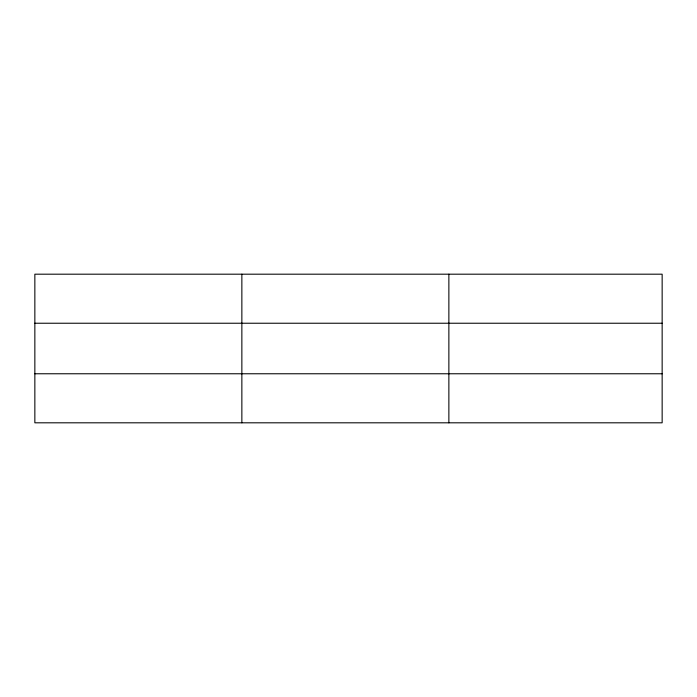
<?xml version="1.0" encoding="UTF-8"?>
<svg xmlns="http://www.w3.org/2000/svg" width="697" height="697" viewBox="0 0 697 697"><rect width="100%" height="100%" fill="white"/><g stroke="black" fill="none" stroke-linecap="round" stroke-linejoin="round"><path stroke-width="1.05" d="M241.859 274.191L241.859 422.809M448.868 274.191L448.868 422.809M662.15 373.766L662.15 422.809L34.85 422.809L34.85 274.191L662.15 274.191L662.15 373.766L34.85 373.766M34.85 323.234L662.15 323.234"/></g></svg>
